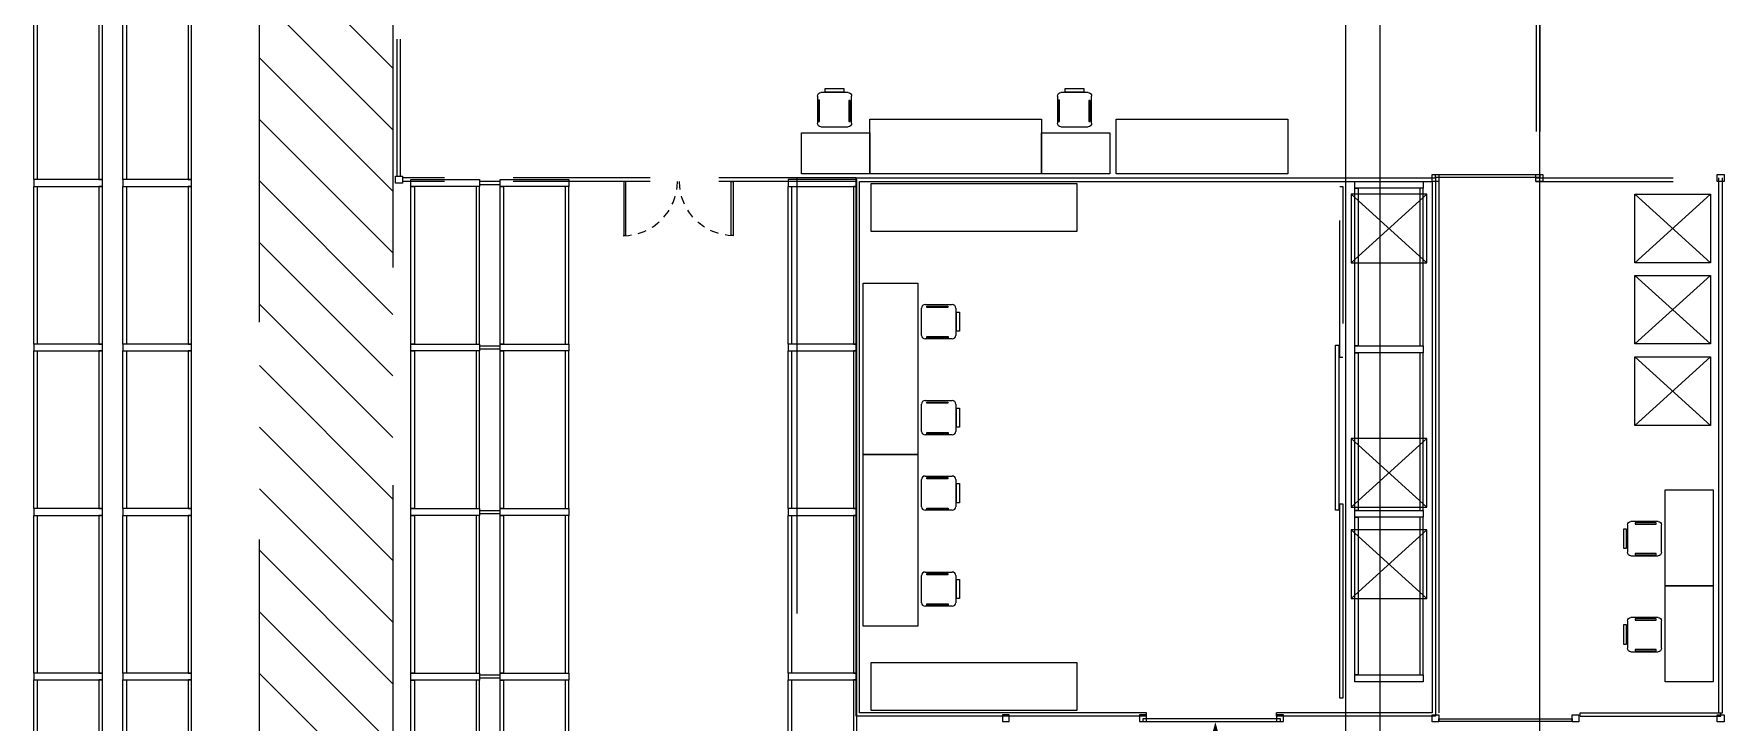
# Model space of a CAD drawing. Header units: millimetres. Extents: x 14 to 290, y 66 to 213.
# Drawn here: x 106.68 to 131.33, y 182.87 to 192.91 of the extents above; entities that cross this region are included whole.
import ezdxf

# ---------------------------------------------------------------- set-up
doc = ezdxf.new("R2010")
doc.units = ezdxf.units.MM
for name, pattern in [('HIDDEN', [9.525, 6.35, -3.175]), ('HIDDEN2', [0.1875, 0.125, -0.0625]), ('IRI-OCASA-Layout R 9$0$HIDDEN', [0.375, 0.25, -0.125])]:
    doc.linetypes.add(name, pattern=pattern)
for name, color, linetype in [('1', 252, 'Continuous'), ('Carpintería', 252, 'Continuous'), ('IRI-OCASA-Layout R 9$0$OCA_EST-BASTIDOR', 252, 'Continuous'), ('IRI-OCASA-Layout R 9$0$OCA_EST-LARGUERO', 252, 'Continuous'), ('IRI-OCASA-Layout R 9$0$OCA_EST-UB', 252, 'Continuous'), ('IRI-OCASA-Layout R 9$0$OCA_Mobiliario', 252, 'Continuous'), ('IRI-OCASA-Layout R 9$0$OCA_Racks', 252, 'Continuous'), ('IRI-OCASA-Layout R 9$0$OCA_Rejas', 252, 'IRI-OCASA-Layout R 9$0$HIDDEN')]:
    doc.layers.add(name, color=color, linetype=linetype)
doc.layers.add('OCASA_TODAS_r08$0$LINEA_DE_PROYECCION', color=252, linetype='HIDDEN', lineweight=15)

# ---------------------------------------------------------------- blocks, each defined once
blk = doc.blocks.new('IRI-OCASA-Layout R 9$0$OCA_Est-Modulo Simpl')
at = {"layer": 'IRI-OCASA-Layout R 9$0$OCA_EST-BASTIDOR'}
for points in [[(-37.329308, -174.55488), (-37.329308, -174.65488), (-38.329308, -174.65488), (-38.329308, -174.55488)], [(-37.329308, -176.95488), (-37.329308, -177.05488), (-38.329308, -177.05488), (-38.329308, -176.95488)]]:
    blk.add_lwpolyline(points, close=True, dxfattribs=at)
at = {"layer": 'IRI-OCASA-Layout R 9$0$OCA_EST-LARGUERO'}
for points in [[(-38.279308, -174.65488), (-38.279308, -176.95488), (-38.329308, -176.95488), (-38.329308, -174.65488)], [(-37.379308, -174.65488), (-37.379308, -176.95488), (-37.329308, -176.95488), (-37.329308, -174.65488)]]:
    blk.add_lwpolyline(points, close=True, dxfattribs=at)
blk = doc.blocks.new('IRI-OCASA-Layout R 9$0$OCA_mesa de trabajo')
at = {"color": 253}
blk.add_lwpolyline([(0, 2.5), (0.8, 2.5), (0.8, 0), (0, 0)], close=True, dxfattribs=at)
blk = doc.blocks.new('IRI-OCASA-Layout R 9$0$OCA_SILLA')
at = {"linetype": 'Continuous'}
for p, q in [((0.1049, 0.4983), (0.5023, 0.4983)), ((0.0549, 0.05), (0.0549, 0.4483)), ((0.5523, 0.4483), (0.5523, 0.05)), ((0.5023, 0), (0.1049, 0))]:
    blk.add_line(p, q, dxfattribs=at)
for points in [[(0, 0.1087), (0, 0.3889), (0.0427, 0.3889), (0.0427, 0.1087)], [(0.1654, 0.4663), (0.1654, 0.4876), (0.4749, 0.4876), (0.4749, 0.4663)], [(0.1681, 0.0207), (0.1681, 0.0394), (0.4749, 0.0394), (0.4749, 0.0207)]]:
    blk.add_lwpolyline(points, close=True, dxfattribs=at)
for centre, start, end in [((0.1049, 0.4483), 90, 180), ((0.5023, 0.4483), 0, 90), ((0.1049, 0.05), 180, 270), ((0.5023, 0.05), 270, 0)]:
    blk.add_arc(centre, 0.05, start, end, dxfattribs=at)
blk = doc.blocks.new('IRI-OCASA-Layout R 9$0$OCA_mesa 1x0.60')
at = {"color": 253}
blk.add_lwpolyline([(0, 1), (-0.6, 1), (-0.6, 0), (0, 0)], close=True, dxfattribs=at)
blk.add_blockref('IRI-OCASA-Layout R 9$0$OCA_SILLA', (-1.240741, 0.266987), dxfattribs=at)
blk = doc.blocks.new('IRI-OCASA-Layout R 9$0$OCA_PALLET')
for p, q in [((414.447193, 97.067423), (415.447193, 95.967423)), ((415.447193, 97.067423), (414.447193, 95.967423))]:
    blk.add_line(p, q)
blk.add_lwpolyline([(414.447193, 97.067423), (415.447193, 97.067423), (415.447193, 95.967423), (414.447193, 95.967423)], close=True)
blk = doc.blocks.new('IRI-OCASA-Layout R 9$0$OCA_Est-Modulo')
at = {"layer": 'IRI-OCASA-Layout R 9$0$OCA_EST-BASTIDOR'}
for points in [[(-42.829308, -169.940653), (-42.829308, -170.040653), (-43.829308, -170.040653), (-43.829308, -169.940653)], [(-41.529308, -169.940653), (-41.529308, -170.040653), (-42.529308, -170.040653), (-42.529308, -169.940653)], [(-42.829308, -172.340653), (-42.829308, -172.440653), (-43.829308, -172.440653), (-43.829308, -172.340653)], [(-41.529308, -172.340653), (-41.529308, -172.440653), (-42.529308, -172.440653), (-42.529308, -172.340653)]]:
    blk.add_lwpolyline(points, close=True, dxfattribs=at)
at = {"layer": 'IRI-OCASA-Layout R 9$0$OCA_EST-LARGUERO'}
for points in [[(-43.779308, -170.040653), (-43.779308, -172.340653), (-43.829308, -172.340653), (-43.829308, -170.040653)], [(-42.879308, -170.040653), (-42.879308, -172.340653), (-42.829308, -172.340653), (-42.829308, -170.040653)], [(-42.479308, -170.040653), (-42.479308, -172.340653), (-42.529308, -172.340653), (-42.529308, -170.040653)], [(-41.579308, -170.040653), (-41.579308, -172.340653), (-41.529308, -172.340653), (-41.529308, -170.040653)]]:
    blk.add_lwpolyline(points, close=True, dxfattribs=at)
at = {"layer": 'IRI-OCASA-Layout R 9$0$OCA_EST-UB'}
for points in [[(-42.529308, -170.010653), (-42.529308, -169.970653), (-42.829308, -169.970653), (-42.829308, -170.010653)], [(-42.529308, -172.410653), (-42.529308, -172.370653), (-42.829308, -172.370653), (-42.829308, -172.410653)]]:
    blk.add_lwpolyline(points, close=True, dxfattribs=at)
blk = doc.blocks.new('A$C321A6400')
at = {"layer": 'Carpintería'}
blk.add_lwpolyline([(0.029682, 0.014423), (0.029682, 0.805135), (0, 0.805135), (0, 0.014423)], close=True, dxfattribs=at)
at = {"layer": 'Carpintería', "color": 253, "linetype": 'HIDDEN2'}
blk.add_arc((-0.009328, 0.805135), 0.791674, 270, 360, dxfattribs=at)
blk = doc.blocks.new('A$C225D2C9E')
at = {"layer": '1', "xscale": -1, "rotation": 180}
blk.add_blockref('A$C321A6400', (0, 0.805136), dxfattribs=at)
at = {"layer": '1', "rotation": 180}
blk.add_blockref('A$C321A6400', (1.596627, 0.805136), dxfattribs=at)
blk = doc.blocks.new('A$C31ED7EFC')
at = {"layer": '1', "rotation": 90}
blk.add_blockref('A$C225D2C9E', (0.805136, 0), dxfattribs=at)

msp = doc.modelspace()

# ---------------------------------------------------------------- hatches: boundary and pattern name
at = {"linetype": 'HIDDEN'}
h = msp.add_hatch(dxfattribs=at)
h.set_pattern_fill('LINE', color=251, scale=0.2, angle=135)
h.set_pattern_definition([(135, (236.05835, 105.9824), (-0.4490128, -0.4490128), [])])
h.paths.add_polyline_path([(109.971, 179.179), (109.971, 195.848), (111.917, 195.848), (111.917, 179.179)])

# ---------------------------------------------------------------- linework, layer by layer
at = {"color": 251, "linetype": 'HIDDEN', "elevation": 0}
msp.add_lwpolyline([(109.971, 179.179), (109.971, 195.848), (111.917, 195.848), (111.917, 179.179)], close=True, dxfattribs=at)
at = {"layer": 'IRI-OCASA-Layout R 9$0$OCA_Mobiliario'}
for p, q in [((128.641, 176.182, 0), (128.641, 209.852, 0)), ((125.808, 209.544), (125.808, 171.754)), ((126.308, 209.544), (126.308, 171.754)), ((131.255, 183.003), (131.255, 190.805)), ((131.305, 183.003), (131.305, 190.805)), ((122.904, 182.953), (122.904, 183.003)), ((124.804, 182.953), (124.804, 183.003)), ((129.229, 182.953), (129.229, 183.003)), ((131.255, 183.003), (131.305, 183.003)), ((131.28, 182.953), (131.28, 183.003))]:
    msp.add_line(p, q, dxfattribs=at)
for points in [[(122.893, 182.953), (118.67, 182.953), (118.67, 190.805), (120.116, 190.805)], [(120.121, 190.805), (127.12, 190.805), (127.12, 182.953), (124.804, 182.953)], [(127.12, 190.805), (127.12, 190.805), (127.12, 182.953)], [(122.886, 183.003), (118.72, 183.003), (118.72, 190.755), (120.116, 190.755)], [(120.121, 190.755), (127.07, 190.755), (127.07, 183.003), (124.804, 183.003)], [(127.17, 190.755), (127.17, 183.003)], [(122.904, 183.003), (122.886, 183.003)], [(122.904, 182.953), (122.886, 182.953)], [(129.229, 183.003), (131.28, 183.003)], [(129.229, 182.953), (131.28, 182.953)]]:
    msp.add_lwpolyline(points, dxfattribs=at)
for points in [[(118.892, 190.726), (121.892, 190.726), (121.892, 190.026), (118.892, 190.026)], [(130.471, 186.255), (131.171, 186.255), (131.171, 184.855), (130.471, 184.855)], [(130.471, 184.855), (131.171, 184.855), (131.171, 183.455), (130.471, 183.455)], [(118.892, 183.739), (121.892, 183.739), (121.892, 183.039), (118.892, 183.039)], [(120.904, 182.975), (120.804, 182.975), (120.804, 182.875), (120.904, 182.875)], [(122.904, 182.975), (122.804, 182.975), (122.804, 182.875), (122.904, 182.875)], [(124.86, 182.917), (122.854, 182.917), (122.854, 182.877), (124.86, 182.877)], [(124.904, 182.975), (124.804, 182.975), (124.804, 182.875), (124.904, 182.875)], [(127.07, 182.972), (127.17, 182.972), (127.17, 182.872), (127.07, 182.872)], [(129.112, 182.972), (129.212, 182.972), (129.212, 182.872), (129.112, 182.872)], [(131.23, 182.972), (131.33, 182.972), (131.33, 182.872), (131.23, 182.872)], [(127.17, 182.915), (129.112, 182.915), (129.112, 182.874), (127.17, 182.874)]]:
    msp.add_lwpolyline(points, close=True, dxfattribs=at)
at = {"layer": 'IRI-OCASA-Layout R 9$0$OCA_Mobiliario', "elevation": 0}
for points in [[(125.664, 188.368), (125.709, 188.368), (125.709, 185.961), (125.664, 185.961)], [(125.724, 186.053), (125.769, 186.053), (125.769, 183.215), (125.724, 183.215)]]:
    msp.add_lwpolyline(points, close=True, dxfattribs=at)
msp.add_lwpolyline([(123.911, 182.867, 0, 0.25, 0), (123.911, 182.416, 0.25, 0.25, 0), (123.911, 182.406, 0.1, 0.1, 0), (123.911, 182.406, 0.1, 0.1, 0)], format="xyseb", dxfattribs=at)
at = {"layer": 'IRI-OCASA-Layout R 9$0$OCA_Rejas', "ltscale": 8}
for p, q in [((111.979, 190.83), (111.979, 195.004)), ((112.029, 190.83), (112.029, 195.004)), ((128.591, 193.485, 0), (128.591, 190.854)), ((128.641, 193.485, 0), (128.641, 190.854)), ((118.67, 190.805), (112.054, 190.805)), ((128.586, 190.805), (131.305, 190.805)), ((118.67, 190.755), (112.054, 190.755)), ((128.586, 190.755), (131.305, 190.755))]:
    msp.add_line(p, q, dxfattribs=at)
for points in [[(111.954, 190.83), (112.054, 190.83), (112.054, 190.73), (111.954, 190.73)], [(128.641, 190.813), (127.12, 190.813), (127.12, 190.854), (128.641, 190.854)]]:
    msp.add_lwpolyline(points, close=True, dxfattribs=at)
at = {"layer": 'IRI-OCASA-Layout R 9$0$OCA_Rejas'}
for points in [[(127.17, 190.755), (127.07, 190.755), (127.07, 190.855), (127.17, 190.855)], [(128.686, 190.755), (128.586, 190.755), (128.586, 190.855), (128.686, 190.855)], [(131.331, 190.755), (131.231, 190.755), (131.231, 190.855), (131.331, 190.855)]]:
    msp.add_lwpolyline(points, close=True, dxfattribs=at)
at = {"layer": 'IRI-OCASA-Layout R 9$0$OCA_Rejas', "ltscale": 8, "elevation": 0}
msp.add_lwpolyline([(125.724, 190.68), (125.769, 190.68), (125.769, 188.186), (125.724, 188.186)], close=True, dxfattribs=at)
at = {"layer": 'OCASA_TODAS_r08$0$LINEA_DE_PROYECCION'}
msp.add_line((117.809, 209.852), (117.809, 171.754), dxfattribs=at)

# ---------------------------------------------------------------- block references
at = {"layer": 'Carpintería', "color": 7, "rotation": 90}
msp.add_blockref('A$C31ED7EFC', (116.879, 189.95), dxfattribs=at)
at = {"layer": 'IRI-OCASA-Layout R 9$0$OCA_Mobiliario', "xscale": -1}
for name, p, rotation in [('IRI-OCASA-Layout R 9$0$OCA_mesa 1x0.60', (118.873, 190.865), 90), ('IRI-OCASA-Layout R 9$0$OCA_mesa 1x0.60', (122.373, 190.865), 90), ('IRI-OCASA-Layout R 9$0$OCA_PALLET', (29.925, -224.878), 270), ('IRI-OCASA-Layout R 9$0$OCA_PALLET', (29.925, -228.442), 270), ('IRI-OCASA-Layout R 9$0$OCA_PALLET', (29.925, -229.776), 270), ('IRI-OCASA-Layout R 9$0$OCA_SILLA', (129.865, 185.793), 180), ('IRI-OCASA-Layout R 9$0$OCA_SILLA', (129.865, 184.393), 180)]:
    msp.add_blockref(name, p, dxfattribs=dict(at, rotation=rotation))
at = {"layer": 'IRI-OCASA-Layout R 9$0$OCA_Mobiliario'}
for name, p, rotation in [('IRI-OCASA-Layout R 9$0$OCA_mesa de trabajo', (118.873, 191.665), 270), ('IRI-OCASA-Layout R 9$0$OCA_mesa de trabajo', (122.466, 191.665), 270), ('IRI-OCASA-Layout R 9$0$OCA_PALLET', (227.097, -224.878), 90), ('IRI-OCASA-Layout R 9$0$OCA_PALLET', (227.097, -226.064), 90), ('IRI-OCASA-Layout R 9$0$OCA_SILLA', (120.179, 188.957, 0), 180), ('IRI-OCASA-Layout R 9$0$OCA_PALLET', (227.097, -227.251), 90), ('IRI-OCASA-Layout R 9$0$OCA_SILLA', (120.179, 187.557, 0), 180), ('IRI-OCASA-Layout R 9$0$OCA_SILLA', (120.179, 186.457, 0), 180), ('IRI-OCASA-Layout R 9$0$OCA_SILLA', (120.179, 185.057, 0), 180)]:
    msp.add_blockref(name, p, dxfattribs=dict(at, rotation=rotation))
for name, p in [('IRI-OCASA-Layout R 9$0$OCA_mesa de trabajo', (118.773, 186.769, 0)), ('IRI-OCASA-Layout R 9$0$OCA_Est-Modulo Simpl', (164.272, 362.91)), ('IRI-OCASA-Layout R 9$0$OCA_mesa de trabajo', (118.773, 184.269, 0)), ('IRI-OCASA-Layout R 9$0$OCA_Est-Modulo Simpl', (164.272, 360.51))]:
    msp.add_blockref(name, p, dxfattribs=at)
at = {"layer": 'IRI-OCASA-Layout R 9$0$OCA_Racks', "xscale": -1}
for p in [(69.35, 367.737, 0), (70.65, 367.737, 0), (69.35, 365.337, 0), (70.65, 365.337, 0), (80.352, 365.337, 0), (69.35, 362.937, 0), (70.65, 362.937, 0), (80.352, 362.937, 0), (69.35, 360.537, 0), (70.65, 360.537, 0), (80.352, 360.537, 0), (69.35, 358.137, 0), (70.65, 358.137, 0), (80.352, 358.137, 0)]:
    msp.add_blockref('IRI-OCASA-Layout R 9$0$OCA_Est-Modulo Simpl', p, dxfattribs=at)
at = {"layer": 'IRI-OCASA-Layout R 9$0$OCA_Racks'}
for name, p in [('IRI-OCASA-Layout R 9$0$OCA_Est-Modulo', (156.009, 360.722, 0)), ('IRI-OCASA-Layout R 9$0$OCA_Est-Modulo Simpl', (164.272, 365.31)), ('IRI-OCASA-Layout R 9$0$OCA_Est-Modulo', (156.009, 358.322, 0)), ('IRI-OCASA-Layout R 9$0$OCA_Est-Modulo', (156.009, 355.922, 0)), ('IRI-OCASA-Layout R 9$0$OCA_Est-Modulo', (156.009, 353.522, 0))]:
    msp.add_blockref(name, p, dxfattribs=at)

doc.saveas('drawing.dxf')
